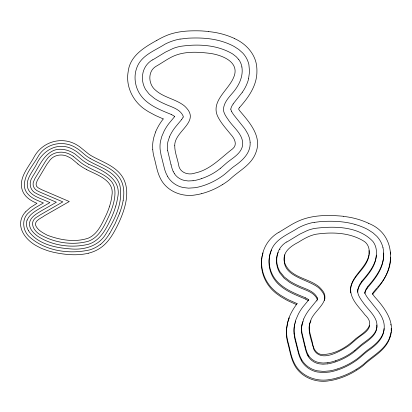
<?xml version="1.0" encoding="UTF-8"?>
<svg xmlns="http://www.w3.org/2000/svg" width="412" height="412" viewBox="0 0 412 412"><rect width="100%" height="100%" fill="white"/><g stroke="black" fill="none" stroke-linecap="round" stroke-linejoin="round"><path stroke-width="0.62" d="M309.206 326.52C309.067 332.525 311.647 338.134 312.667 343.974C313.46 349.041 316.658 354.526 322.431 354.521C335.208 354.397 346.77 347.198 355.813 338.638C364.388 332.16 376.47 325.495 364.955 314.835C359.094 307.002 350.154 299.344 350.674 288.688M390.648 257.186C390.761 271.245 382.372 283.106 373.432 293.148A13.39 13.035 8.2 0 0 372.603 294.348M391.209 330.532L391.22 328.457M369.075 254.127L369.008 250.506M261.661 259.926L261.589 261.713A38.888 37.863 8.2 0 0 271.184 287.365A42.75 41.617 8.2 0 0 276.359 292.211L280.727 295.373L286.433 298.71A93.622 91.145 8.2 0 0 289.085 300.06L297.109 303.618M384.066 328.591C383.804 338.731 375.373 345.74 367.679 351.039C363.25 354.361 359.485 358.507 354.794 361.494A69.916 68.068 8.2 0 1 340.523 368.946L340.085 369.111A66.605 64.844 8.2 0 1 336.97 370.192L334.879 370.826A50.825 49.481 8.2 0 1 329.621 372.036L323.394 372.603L317.08 371.964A23.443 22.82 8.2 0 1 301.419 360.763M357.621 292.247L357.729 291.099M376.285 255.116C375.96 266.09 368.179 274.49 361.576 282.426M276.617 258.751L276.581 262.717A24.679 24.025 8.2 0 0 278.136 269.474L278.522 270.396A22.918 22.315 8.2 0 0 279.882 272.991L284.069 278.115L289.42 282.215A55.682 54.209 8.2 0 0 292.118 283.822A80.046 77.935 8.2 0 0 298.679 287.087C305.21 290.197 313.836 291.881 317.173 299.102A1.818 1.772 8.2 0 1 317.353 299.977M261.821 258.144L261.419 262.877A38.888 37.863 8.2 0 0 271.014 288.529A42.75 41.617 8.2 0 0 276.189 293.375L280.557 296.537L286.263 299.874A93.622 91.145 8.2 0 0 288.92 301.224L296.321 304.525M372.474 293.715A28.237 27.491 8.2 0 0 373.231 294.874L373.36 295.064A51.304 49.95 8.2 0 0 374.534 296.686C384.463 307.785 396.014 322.318 389.721 338.164A30.148 29.355 8.2 0 1 386.997 343.799C381.162 353.038 371.042 357.982 363.374 365.459A70.493 68.629 8.2 0 1 359.197 368.555L356.452 370.362A75.406 73.413 8.2 0 1 336.774 379.148L335.507 379.483A55.476 54.013 8.2 0 1 329.456 380.734C315.716 383.299 300.214 377.037 294.034 364.11C290.568 357.214 289.693 349.448 287.535 342.12A50.681 49.342 8.2 0 1 286.68 337.397L286.458 329.806L287.803 322.318M357.899 289.935L357.781 291.372A9.507 9.255 8.2 0 0 358.229 294.219L358.898 295.904A29.108 28.34 8.2 0 0 360.593 298.906L361.406 300.147A64.833 63.124 8.2 0 0 363.152 302.557C368.333 310.391 378.958 317.765 376.686 328.472C374.693 335.816 367.535 339.751 361.952 344.144A45.052 43.863 8.2 0 0 360.66 345.21L354.907 350.231M261.651 259.308L262.068 256.372M391.168 331.712L389.886 337.001M123.152 200.345C124.414 193.104 124.074 185.132 120.155 178.71C113.465 167.952 100.492 164.434 90.125 158.399M324.568 300.487C325.568 296.867 323.616 293.318 321.375 290.604A24.55 23.901 8.2 0 0 318.388 287.566C306.24 278.224 279.547 276.426 284.877 254.817M261.898 257.536L262.408 254.616M350.694 288.318C352.322 277.358 362.653 270.967 367.107 261.399C370.388 254.606 370.64 244.646 363.034 240.665C348.985 232.414 331.732 231.925 315.999 234.232C309.561 235.479 303.824 238.826 298.35 242.282C289.456 246.798 280.289 253.849 285.629 265.117C292.139 277.734 308.32 278.327 318.558 286.402A24.55 23.901 8.2 0 1 321.545 289.44C332.35 301.095 313.965 310.051 310.694 320.582C306.585 330.12 311.688 340.091 313.81 349.469C320.788 362.931 339.395 351.668 348.274 346.054C351.606 343.644 354.444 340.647 357.683 338.128C362.014 334.436 368.41 331.681 369.713 325.619M294.714 324.321L294.235 326.829A31.441 30.606 8.2 0 0 294.034 333.56M248.585 78.671L249.554 71.642L248.879 64.504A25.616 24.941 8.2 0 0 242.812 53.096L238.816 49.507L234.392 46.623A50.563 49.229 8.2 0 0 231.765 45.243L230.746 44.759A64.56 62.856 8.2 0 0 222.403 41.571C212.087 38.331 201.164 37.683 190.416 38.079A99.019 96.403 8.2 0 0 187.414 38.244L180.085 39.114M309.268 325.861L309.572 324.517M368.982 254.822C366.216 269.113 348.717 277.075 350.519 292.891M302.181 323.791L303.732 319.037M302.017 324.955L302.181 324.259M269.984 254.513C267.491 263.582 269.716 273.743 275.628 281.041A33.815 32.924 8.2 0 0 279.212 284.867C286.654 291.619 296.207 295.136 305.313 298.994M294.92 323.497L295.147 322.678M115.793 206.062L114.371 210.429A106.425 103.613 8.2 0 1 111.189 218.206C106.317 228.681 100.281 240.742 88.307 244.301C71.41 248.312 52.159 245.804 37.559 236.133C33.393 233.063 28.825 228.48 29.515 222.835C30.54 216.825 36.869 213.668 41.488 210.759L56.362 202.24L39.258 194.917A41.967 40.86 8.2 0 1 37.873 194.263L37.312 193.975A28.011 27.274 8.2 0 1 36.421 193.491C29.994 190.936 28.423 182.758 32.26 177.335A44.656 43.471 8.2 0 1 32.945 176.032C38.877 167.025 43.203 155.02 53.802 150.401C60.605 147.815 68.31 149.865 74.309 153.547A19.92 19.395 8.2 0 1 75.18 154.139L81.844 159.691A32.059 31.214 8.2 0 0 84.46 161.633A55.605 54.132 8.2 0 0 88.668 164.187M302.367 323.569L302.573 322.89M309.716 324.059L309.999 323.142M270.148 253.936L270.519 252.793M287.926 321.87L288.209 320.974M109.401 206.778L110.339 203.703A61.136 59.519 8.2 0 0 110.905 201.514L111.549 198.321A40.355 39.289 8.2 0 0 111.91 195.556C114.824 180.291 96.841 174.848 86.479 169.548M295.394 321.86L295.662 321.051M288.982 318.038C286.809 323.817 286.031 330.11 286.85 336.228A50.681 49.342 8.2 0 0 287.71 340.951C289.857 348.284 290.738 356.05 294.199 362.941C300.384 375.868 315.886 382.145 329.626 379.56A55.476 54.013 8.2 0 0 335.677 378.314L336.939 377.979M288.349 320.531L288.812 319.207M302.799 322.21L303.036 321.535M27.187 220.09C29.376 214.456 35.087 211.238 39.985 208.281L49.898 202.601L39.3 198.079C34.706 196.107 29.618 193.46 27.867 188.413C25.003 179.426 32.872 171.547 36.539 164.228C43.358 149.046 60.106 140.672 74.999 150.601A17.072 16.619 8.2 0 1 76.055 151.245L76.565 151.595A45.387 44.187 8.2 0 1 77.724 152.435L83.574 157.374A23.906 23.273 8.2 0 0 84.769 158.326L85.356 158.749A45.181 43.986 8.2 0 0 88.595 160.835L89.857 161.561A77.106 75.066 8.2 0 0 91.438 162.416C101.975 167.967 116.277 172.54 119.871 185.379C123.543 203.003 114.32 220.374 105.261 234.933C97.907 246.402 83.404 250.187 70.509 248.9C55.275 247.818 37.337 244.192 28.34 230.55M119.671 213.071L115.113 223.68L109.484 233.918M310.174 322.673L310.947 320.809M270.725 252.221L270.936 251.66M155.587 132.025L153.825 137.351L152.996 141.465A37.234 36.251 8.2 0 0 152.667 145.019L152.739 149.36M169.45 136.985L167.905 141.738A25.189 24.524 8.2 0 0 167.669 150.545M271.168 251.104L271.663 250.007M387.167 342.635C381.327 351.869 371.212 356.818 363.544 364.296A70.493 68.629 8.2 0 1 359.362 367.391L356.622 369.198M242.405 92.17L233.12 103.896M367.416 286.896C376.882 276.251 386.549 262.902 382.98 247.782M367.247 288.065C375.739 278.234 384.72 266.868 383.418 253.009M361.746 281.262C369.662 272.219 378.777 261.182 376.012 248.225A18.03 17.556 8.2 0 0 372.953 241.489C358.455 226.095 334.297 225.941 314.732 228.408A42.987 41.854 8.2 0 0 307.532 230.447L299.802 234.14L286.819 242.029M239.707 107.28C248.642 97.237 257.031 85.372 256.918 71.317A38.61 37.59 8.2 0 0 256.836 68.253C256.285 54.848 246.33 43.739 234.443 38.558M181.635 119.557L175.605 126.808A46.18 44.959 8.2 0 0 169.399 136.964M174.652 116.596L168.791 123.667A54.513 53.071 8.2 0 0 164.228 130.836L161.725 136.609L160.438 141.548A31.616 30.782 8.2 0 0 160.16 149.752L161.066 155.067L164.548 168.961A40.5 39.428 8.2 0 0 166.021 173.231L167.535 176.29M308.758 299.874L302.892 306.945A54.513 53.071 8.2 0 0 298.329 314.114L295.826 319.887L294.405 325.665A31.441 30.606 8.2 0 0 294.204 332.396L294.992 337.582L298.649 352.239A38.733 37.713 8.2 0 0 300.575 357.554L301.641 359.568M377.325 287.473C396.39 268.536 396.014 233.898 368.338 223.263M376.759 288.137L373.602 291.984A13.39 13.035 8.2 0 0 372.458 293.704M25.462 211.923L30.169 207.7L36.972 203.327C30.91 200.824 24.674 196.962 22.377 190.447C18.133 178.2 28.382 167.519 33.779 157.569C42.235 141.192 62.979 135.455 78.398 145.915A22.197 21.609 8.2 0 1 79.521 146.626L88.637 154.006A38.048 37.044 8.2 0 0 91.773 156.019C102.768 162.23 116.416 166.263 123.07 177.927C129.945 190.298 125.974 205.567 120.979 217.814A133.967 130.429 8.2 0 1 116.369 227.712C112.43 235.422 107.604 243.09 100.301 248.029A35.494 34.556 8.2 0 1 88.199 253.256M220.626 168.178L226.708 162.879A48.915 47.622 8.2 0 1 228.315 161.592C234.006 157.25 241.298 152.96 242.637 145.302C243.744 134.394 233.063 127.452 227.898 119.186A57.098 55.589 8.2 0 1 227.125 118.095L226.306 116.854A37.914 36.91 8.2 0 1 225.791 116.03L225.251 115.087A22.887 22.284 8.2 0 1 224.617 113.851L223.948 112.167A9.507 9.255 8.2 0 1 223.495 109.319C223.731 103.031 228.202 98.061 232.074 93.55C238.502 86.396 243.523 76.864 241.89 66.981M100.276 244.445L99.91 244.723A32.218 31.369 8.2 0 1 89.708 249.899C69.777 254.389 46.422 251.289 30.488 237.77C22.5 231.657 20.873 218.545 29.365 212.123A30.926 30.107 8.2 0 1 30.467 211.165L34.958 207.926L43.435 202.967L38.136 200.701C31.966 198.224 25.41 193.975 24.432 186.775C23.551 175.069 32.919 165.815 38.259 156.261C45.995 142.954 64.221 139.776 76.699 148.258A18.483 17.999 8.2 0 1 77.765 148.917L78.326 149.304A51.155 49.8 8.2 0 1 79.248 149.968L85.372 155.118A21.64 21.069 8.2 0 0 86.469 155.993L86.855 156.277A41.128 40.041 8.2 0 0 90.125 158.393M222.722 184.494L225.467 182.686A70.493 68.629 8.2 0 0 229.649 179.591C237.312 172.108 247.432 167.169 253.272 157.93A30.148 29.355 8.2 0 0 255.991 152.296C262.068 136.408 249.595 122.452 240.108 111.271A46.381 45.155 8.2 0 1 239.46 110.359L239.331 110.169A28.237 27.491 8.2 0 1 238.574 109.01A13.39 13.035 8.2 0 1 239.717 107.29M156.843 40.361C144.324 47.349 129.924 55.836 128.173 71.662C125.397 86.88 133.545 102.521 146.502 110.452A64.282 62.583 8.2 0 0 148.83 111.915L155.494 115.499L163.214 118.908M152.538 59.977L165.521 52.087L173.256 48.4A42.987 41.854 8.2 0 1 180.456 46.355C197.611 43.837 216.285 44.64 231.683 53.369A31.915 31.075 8.2 0 1 233.032 54.23L236.256 56.774L238.661 59.446M279.022 232.234L291.475 224.648A84.728 82.493 8.2 0 1 297.037 221.728C311.395 214.76 327.921 214.832 343.459 216.274M337.14 369.028L335.044 369.662A50.825 49.481 8.2 0 1 329.791 370.872L323.559 371.433L317.245 370.8A23.443 22.82 8.2 0 1 301.584 359.599M201.782 193.614L203.044 193.269A75.406 73.413 8.2 0 0 222.696 184.458M88.204 253.292C76.915 255.873 65.101 254.74 53.89 252.35A77.858 75.798 8.2 0 1 47.514 250.635L42.364 248.73A48.07 46.803 8.2 0 1 37.585 246.397C27.141 241.211 16.408 228.959 22.238 216.697A20.363 19.828 8.2 0 1 25.477 211.943M314.186 222.392L320.464 221.605A96.49 93.941 8.2 0 1 324.522 221.362C334.724 220.976 345.065 221.548 354.928 224.375M327.921 362.694L323.152 363.034L319.331 362.648A16.161 15.733 8.2 0 1 308.331 355.226M327.751 363.858L322.987 364.203L319.161 363.817A16.161 15.733 8.2 0 1 308.161 356.39M193.048 180.724L188.233 180.966L184.422 180.461A16.058 15.635 8.2 0 1 174.281 173.504M208.276 31.425L201.839 30.941A124.594 121.303 8.2 0 0 198.641 30.833C187.208 30.612 175.424 31.43 164.877 36.235A83.595 81.385 8.2 0 0 156.854 40.376M305.483 297.83C296.372 293.977 286.824 290.45 279.382 283.703A33.815 32.924 8.2 0 1 275.793 279.877C269.118 271.652 267.167 259.735 271.333 249.94C275.947 238.548 288.498 234.268 298.041 227.99A55.213 53.756 8.2 0 1 314.165 222.279M88.668 164.192C102.634 170.341 122.354 179.076 117.538 198.115A59.565 57.989 8.2 0 1 115.772 206.057M73.094 156.2L79.902 161.839A36.189 35.236 8.2 0 0 83.106 164.203A60.652 59.05 8.2 0 0 87.267 166.7C95.599 171.608 106.008 174.24 112.064 182.279C115.571 187.357 115.36 194.016 114.273 199.825A57.824 56.295 8.2 0 1 113.46 203.446L113.053 204.934A75.061 73.073 8.2 0 1 112.049 208.137L110.813 211.552A105.209 102.428 8.2 0 1 109.252 215.347C104.53 225.323 99.488 237.317 88.209 241.293C72.754 245.459 55.254 243.008 41.313 235.216C33.65 231.75 27.98 221.342 37.811 216.506A45.732 44.527 8.2 0 1 40.093 214.971L62.825 201.875L40.989 192.548A39.238 38.203 8.2 0 1 38.908 191.565C34.464 190.102 31.466 185.106 33.954 180.729A26.301 25.606 8.2 0 1 35.138 178.164L45.675 160.989A49.265 47.962 8.2 0 1 46.304 160.17C51.438 151.616 62.938 149.958 71.08 155.015A19.544 19.024 8.2 0 1 73.099 156.189M77.935 163.955L71.843 158.847A17.721 17.253 8.2 0 0 69.051 157.224C62.372 153.197 53.122 154.618 48.946 161.55A46.386 45.16 8.2 0 0 46.685 164.625L37.255 180.492L36.071 184.04L36.493 186.234L38.208 187.831L41.478 189.613L69.288 201.514L44.501 215.713C41.509 218.108 35.437 219.91 35.35 224.581C37.003 229.911 42.73 232.759 47.287 235.206C60.116 240.098 75.035 242.632 88.323 238.157C97.953 233.934 102.104 223.309 106.42 214.492A93.328 90.861 8.2 0 0 109.417 206.783M174.343 173.462L173.195 171.361M308.408 355.18L307.826 354.129M308.243 356.344L307.661 355.293M301.471 360.732L300.425 358.708A38.733 37.713 8.2 0 1 298.499 353.403L294.827 338.746L294.029 333.56M231.729 111.729L230.875 109.685A2.441 2.379 8.2 0 1 230.885 109.129M317.338 297.933C314.001 290.718 305.38 289.023 298.844 285.933A80.046 77.935 8.2 0 1 292.278 282.663A55.682 54.209 8.2 0 1 289.59 281.051L284.239 276.952L280.052 271.827A22.918 22.315 8.2 0 1 278.687 269.227L278.306 268.31A24.679 24.025 8.2 0 1 276.756 261.548L276.782 257.588A20.858 20.306 8.2 0 1 286.731 241.89M305.323 346.899L301.934 332.597A25.189 24.524 8.2 0 1 302.14 323.781M305.158 348.068L301.769 333.761A25.189 24.524 8.2 0 1 301.97 324.944M171.042 164.846L167.653 150.545M390.767 324.399L390.875 325.017M390.36 252.056L390.566 254.122M376.795 325.011C377.907 334.662 368.426 340.302 361.782 345.313A45.052 43.863 8.2 0 0 360.49 346.374L354.737 351.4A61.053 59.441 8.2 0 1 335.682 361.803M250.13 142.634C250.723 153.382 241.859 161.113 233.743 166.597C229.314 169.914 225.549 174.065 220.858 177.052A69.916 68.068 8.2 0 1 206.592 184.499L206.149 184.669A66.605 64.844 8.2 0 1 203.034 185.75L200.943 186.384A49.924 48.606 8.2 0 1 194.917 187.723L188.552 188.15L183.144 187.522A23.443 22.82 8.2 0 1 167.483 176.321M262.284 255.79A35.015 34.088 8.2 0 1 263.031 252.88M288.745 319.182A59.38 57.814 8.2 0 1 289.276 317.879M262.449 254.621A35.015 34.088 8.2 0 1 278.991 232.183M288.91 318.012A59.38 57.814 8.2 0 1 297.155 303.649M356.596 369.162A75.406 73.413 8.2 0 1 336.944 377.984M389.891 337.001A30.148 29.355 8.2 0 1 387.167 342.635M343.448 216.418A76.498 74.474 8.2 0 1 368.374 223.196M305.297 299.03A14.245 13.869 8.2 0 1 308.346 300.76M364.692 293.545A13.318 12.963 8.2 0 1 367.36 288.153M305.462 297.866A14.245 13.869 8.2 0 1 308.804 299.818M337.14 369.028A66.605 64.844 8.2 0 0 340.255 367.947L340.693 367.782A69.916 68.068 8.2 0 0 354.959 360.33C359.81 357.25 363.662 352.914 368.287 349.546C376.274 344.159 384.813 336.444 384.231 325.913A21.8 21.223 8.2 0 0 383.356 320.819L381.692 316.684L378.762 311.936A52.834 51.438 8.2 0 0 378.072 311.008L368.107 298.509A35.808 34.86 8.2 0 1 365.815 295.018L365.176 293.643A3.476 3.384 8.2 0 1 364.97 292.968A2.441 2.379 8.2 0 1 364.991 292.407M364.857 292.381A13.318 12.963 8.2 0 1 367.53 286.989M383.006 247.777A25.616 24.941 8.2 0 0 376.913 236.375L372.922 232.785L367.854 229.546A51.397 50.037 8.2 0 0 365.866 228.521L364.847 228.037A65.06 63.34 8.2 0 0 354.923 224.386M276.673 258.757A20.858 20.306 8.2 0 1 277.539 254.317M277.703 253.828A20.858 20.306 8.2 0 1 277.873 253.349M278.064 252.87A20.858 20.306 8.2 0 1 278.265 252.386M279.758 249.595A20.858 20.306 8.2 0 1 280.047 249.152M317.019 300.765A8.044 7.828 8.2 0 1 316.895 301.012M307.568 355.335A36.555 35.592 8.2 0 1 305.225 348.052M335.692 361.834A47.91 46.644 8.2 0 1 327.756 363.894M357.575 291.068A21.506 20.94 8.2 0 1 361.669 282.498M317.328 297.938A1.818 1.772 8.2 0 1 317.518 298.808L317.374 299.153A8.044 7.828 8.2 0 1 316.632 300.559L309.886 308.861A46.18 44.959 8.2 0 0 303.675 319.017M307.738 354.166A36.555 35.592 8.2 0 1 305.39 346.889M335.862 360.67A47.91 46.644 8.2 0 1 327.926 362.725M354.902 350.231A61.053 59.441 8.2 0 1 335.852 360.639M357.745 289.899A21.506 20.94 8.2 0 1 361.839 281.334M208.266 31.585A77.09 75.051 8.2 0 1 234.48 38.481M201.777 193.609A55.476 54.013 8.2 0 1 195.731 194.866C181.986 197.425 166.484 191.168 160.304 178.236C156.838 171.34 155.963 163.574 153.805 156.246A49.172 47.874 8.2 0 1 152.718 149.36M155.54 132.005A59.879 58.298 8.2 0 1 163.25 118.939M180.065 39.022A54.564 53.122 8.2 0 0 164.975 44.187C154.927 50.64 141.63 55.167 137.005 67.218C133.138 76.91 135.146 88.529 141.692 96.593A34.057 33.156 8.2 0 0 145.936 101.007C153.037 107.125 161.859 110.612 170.434 114.119A37.59 36.596 8.2 0 1 171.377 114.551M248.668 78.692A43.595 42.441 8.2 0 1 242.38 92.154M230.777 109.108A12.88 12.54 8.2 0 1 233.218 103.973M231.714 111.74A35.808 34.86 8.2 0 0 234.021 115.221L243.971 127.73A48.745 47.457 8.2 0 1 245.459 129.801L247.87 133.977L249.26 137.536A21.8 21.223 8.2 0 1 250.13 142.634M171.361 114.588A14.245 13.869 8.2 0 1 174.703 116.539M152.461 59.853A20.785 20.234 8.2 0 0 142.665 74.551L142.47 79.495A24.679 24.025 8.2 0 0 144.025 86.257L144.411 87.174A22.918 22.315 8.2 0 0 145.771 89.775L149.278 94.235L154.603 98.535A54.518 53.081 8.2 0 0 158.007 100.6A82.209 80.041 8.2 0 0 165.238 104.164C171.613 107.094 179.9 108.912 183.083 115.932A1.627 1.581 8.2 0 1 183.227 116.756L183.16 116.895A3.162 3.08 8.2 0 1 183.093 117.101M238.677 59.431A18.138 17.659 8.2 0 1 241.885 66.981M220.621 168.173A61.053 59.441 8.2 0 1 201.571 178.587M201.576 178.607A47.071 45.825 8.2 0 1 193.058 180.77M173.138 171.382A38.429 37.41 8.2 0 1 171.093 164.836M183.139 117.121A11.685 11.376 8.2 0 1 181.599 119.526M86.51 169.487A51.263 49.909 8.2 0 1 77.889 164.007M28.407 230.509A12.921 12.581 8.2 0 1 27.048 220.049M123.198 200.356A75.242 73.254 8.2 0 1 119.619 213.055M109.391 233.862A43.291 42.148 8.2 0 1 100.374 244.553M174.74 145.766C174.709 152.27 177.412 158.388 178.587 164.723C179.498 172.638 188.32 175.605 195.123 173.025C210.336 169.79 220.858 157.745 232.718 148.763C237.982 144.427 234.129 137.917 230.488 134.08C226.281 128.843 221.692 123.821 218.468 117.884C209.456 102.032 228.114 90.625 233.511 77.734C240.608 62.274 222.387 55.223 210.563 53.447C197.734 51.83 183.757 50.964 171.85 56.913C166.438 59.637 161.514 63.216 156.246 66.198C147.501 71.024 148.181 84.208 155.406 90.084C163.641 97.582 175.43 98.911 184.092 105.647A24.55 23.901 8.2 0 1 187.079 108.686C198.97 122.539 174.291 131.588 174.74 145.766"/></g></svg>
